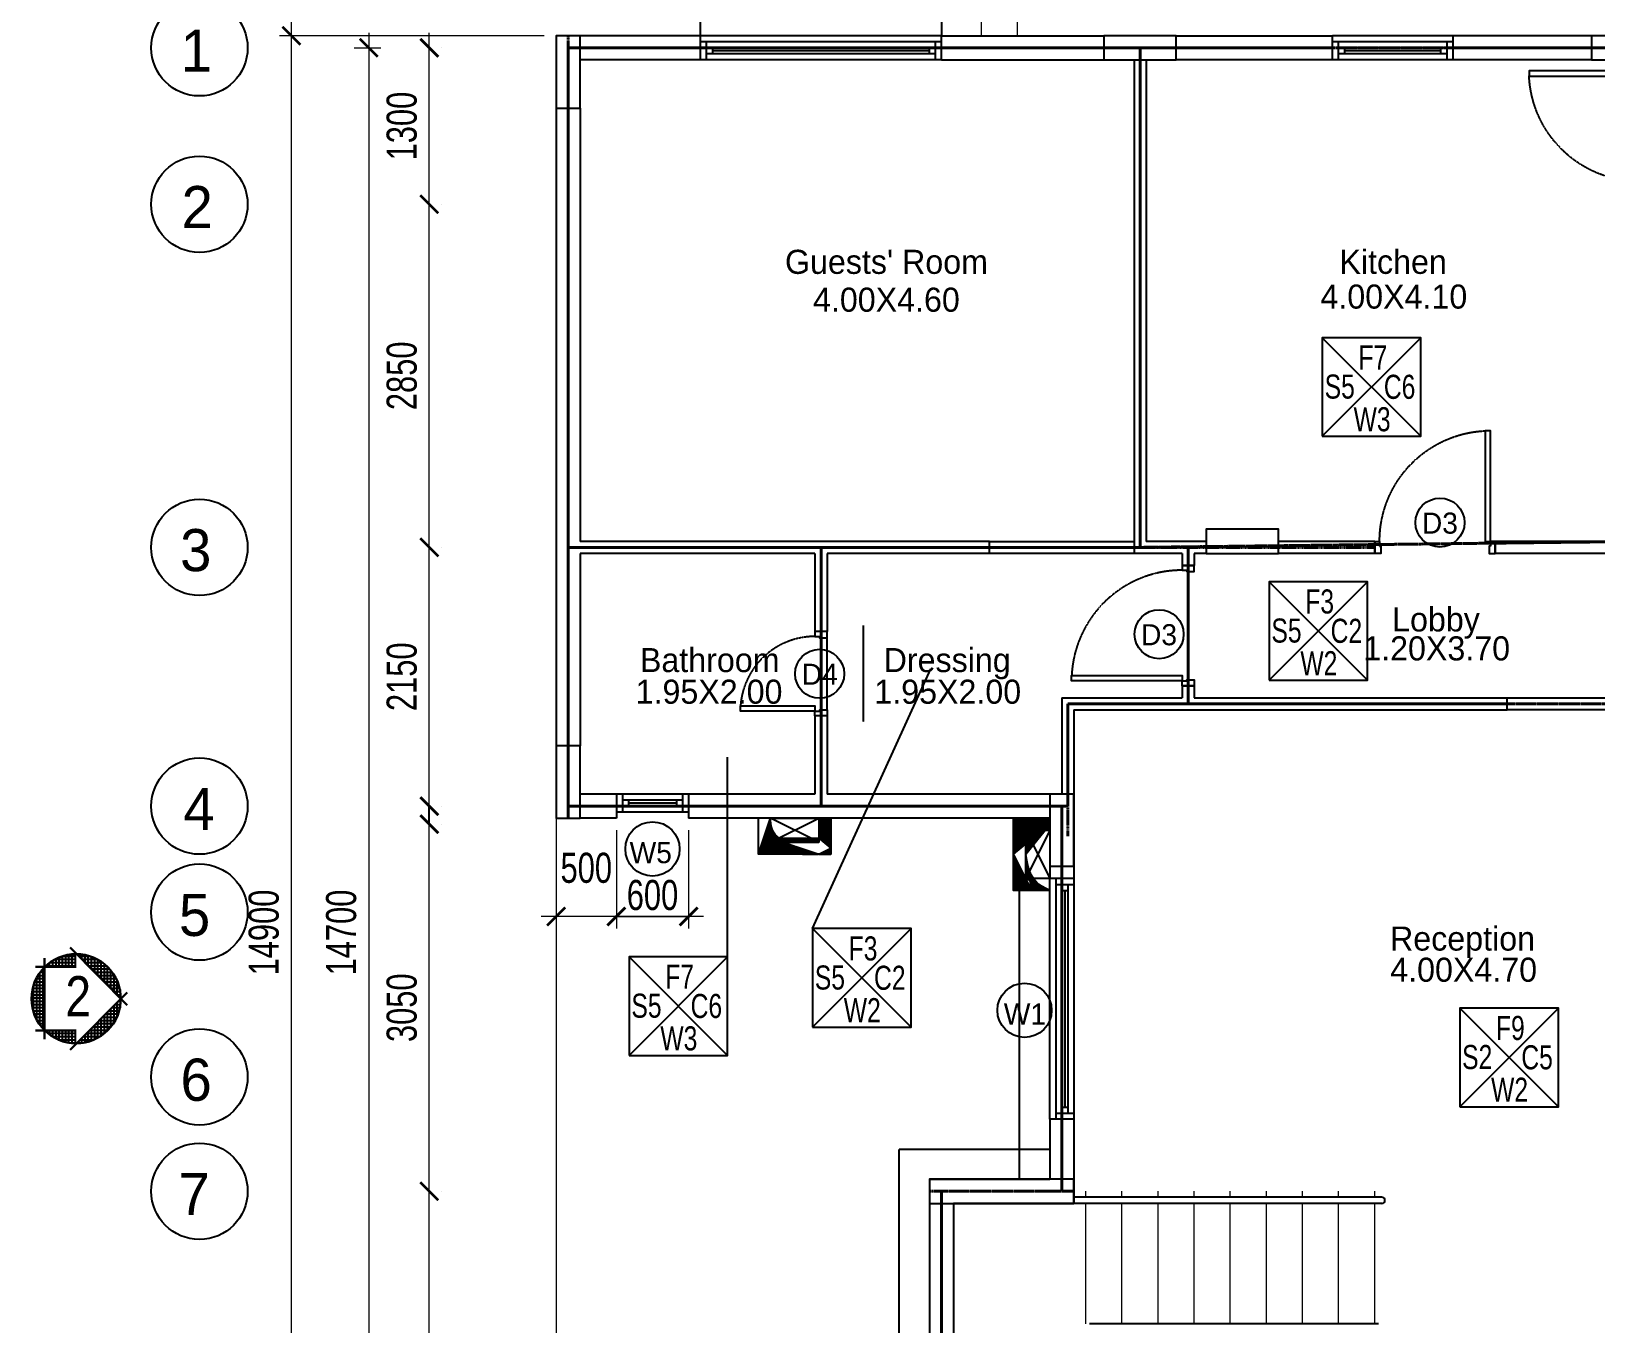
# Model space of a CAD drawing. Header units: metres. Extents: x 228262846 to 228432719, y 398618546 to 398687517.
# Drawn here: x 228262846 to 228275841, y 398628112 to 398638849 of the extents above; entities that cross this region are included whole.
import ezdxf
from ezdxf.enums import TextEntityAlignment as Align

# ---------------------------------------------------------------- set-up
doc = ezdxf.new("R2010")
doc.units = ezdxf.units.M
doc.header["$LTSCALE"] = 10
doc.header["$MEASUREMENT"] = 0
doc.header["$PDMODE"] = 34
for name, pattern in [('CENTER', [2, 1.25, -0.25, 0.25, -0.25]), ('CENTER2', [1.125, 0.75, -0.125, 0.125, -0.125]), ('HIDDEN2', [0.1875, 0.125, -0.0625])]:
    doc.linetypes.add(name, pattern=pattern)
for name, color, linetype in [('- CL', 1, 'CENTER'), ('02.01.01 MD-SOL-SDP', 32, 'Continuous'), ('AX', 1, 'CENTER'), ('DIAMENSION', 240, 'Continuous'), ('TAGS', 11, 'Continuous'), ('tails', 11, 'Continuous'), ('TEX', 55, 'Continuous'), ('XXS-COLUMN LAYOUT AT FOUNDATION$0$S-COL', 6, 'Continuous')]:
    doc.layers.add(name, color=color, linetype=linetype)
for name, color, linetype, lineweight in [('A-DIM-15', 63, 'Continuous', 15), ('A-Door', 183, 'Continuous', 25), ('A-Elev', 8, 'Continuous', 25), ('A-ELEV-03', 30, 'Continuous', 30), ('A-Handrail', 4, 'Continuous', 25), ('A-Hid', 252, 'HIDDEN2', 25), ('A-RMN-FIN-15', 181, 'Continuous', 15), ('A-Stairs dash', 153, 'HIDDEN2', 20), ('A-Text', 182, 'Continuous', 20), ('A-TXT-E', 3, 'Continuous', 30), ('A-Wall', 7, 'Continuous', 25)]:
    doc.layers.add(name, color=color, linetype=linetype, lineweight=lineweight)
doc.styles.add('ASA1', font='swissc.ttf')
doc.styles.add('EN-SCL', font='swisscl.ttf')
doc.styles.add('EN-SCL-DIM', font='swisscl.ttf')
doc.styles.add('ROMANS', font='romans.shx', dxfattribs={"width": 0.9})
doc.styles.add('WW', font='', dxfattribs={"height": 0.12})
doc.styles.add('ZRomatre', font='', dxfattribs={"height": 1})
doc.styles.get('WW').set_extended_font_data('Andalus')
doc.styles.get('ZRomatre').set_extended_font_data('Narkisim')
doc.dimstyles.new('JYT', dxfattribs={"dimscale": 0, "dimtxt": 0.18, "dimasz": 0.13, "dimexe": 0.2, "dimexo": 0.05, "dimgap": 0.09, "dimtad": 1, "dimzin": 0, "dimdsep": 46, "dimtxsty": 'ROMANS', "dimblk": 'OBLIQUE', "dimcen": 0.09, "dimse1": 1, "dimse2": 1, "dimclrd": 1, "dimclre": 9, "dimclrt": 3, "dimadec": 0, "dimazin": 0, "dimtfac": 0.72, "dimtix": 1, "dimtofl": 0, "dimtmove": 2, "dimatfit": 3, "dimldrblk": 'OBLIQUE', "dimfxl": 0.2, "dimtolj": 1, "dimtzin": 0, "dimarcsym": 0})
doc.dimstyles.new('ZFP-100$0', dxfattribs={"dimscale": 100, "dimtxt": 2.5, "dimasz": 1.5, "dimexe": 1, "dimexo": 1, "dimgap": 1, "dimtad": 1, "dimdec": 0, "dimzin": 0, "dimdsep": 46, "dimtxsty": 'EN-SCL-DIM', "dimblk": 'ARCHTICK', "dimcen": 2, "dimdle": 1.25, "dimclrd": 256, "dimclre": 256, "dimclrt": 2, "dimadec": 3, "dimazin": 2, "dimtfac": 1, "dimtdec": 0, "dimtix": 1, "dimtmove": 2, "dimatfit": 0, "dimldrblk": 'ARCHTICK', "dimfxl": 1, "dimtolj": 1, "dimtzin": 0, "dimlwd": -1, "dimlwe": -1, "dimarcsym": 0})

# ---------------------------------------------------------------- blocks, each defined once
blk = doc.blocks.new('*U31')
for points in [[(40, 100), (40, 1018), (84, 1018), (84, 100)], [(40, 60), (50, 60), (50, 0), (0, 0), (0, 100), (40, 100)], [(960, 61), (950, 61), (950, 0), (1000, 0), (1000, 100), (960, 100)]]:
    blk.add_lwpolyline(points, close=True)
at = {"linetype": 'HIDDEN2'}
blk.add_arc((41, 100), 919, 359.9741, 87.3184, dxfattribs=at)
blk = doc.blocks.new('*U24')
for points in [[(40, 200), (40, 1118), (84, 1118), (84, 200)], [(40, 160), (50, 160), (50, 0), (0, 0), (0, 200), (40, 200)], [(960, 161), (950, 161), (950, 0), (1000, 0), (1000, 200), (960, 200)]]:
    blk.add_lwpolyline(points, close=True)
at = {"linetype": 'HIDDEN2'}
blk.add_arc((41, 200), 919, 359.9741, 87.3184, dxfattribs=at)
blk = doc.blocks.new('*U30')
for points in [[(-10471, -548), (-10471, 70), (-10427, 70), (-10427, -548)], [(-10471, -588), (-10461, -588), (-10461, -648), (-10511, -648), (-10511, -548), (-10471, -548)], [(-9851, -587), (-9861, -587), (-9861, -648), (-9811, -648), (-9811, -548), (-9851, -548)]]:
    blk.add_lwpolyline(points, close=True)
at = {"linetype": 'HIDDEN2'}
blk.add_arc((-10471, -548), 620, 0, 85.9304, dxfattribs=at)
blk = doc.blocks.new('*X28')
at = {"color": 0}
for p, q in [((-3.14, -8.3378), (-3.14, -8.2643)), ((-3.12, -8.3378), (-3.12, -8.2601)), ((-3.1194, -8.26), (-3.0732, -8.26)), ((-3.1, -8.3378), (-3.1, -8.2574)), ((-3.08, -8.3378), (-3.08, -8.2562)), ((-3.0672, -8.26), (-3.0269, -8.26)), ((-3.06, -8.2672), (-3.06, -8.2565)), ((-3.04, -8.2874), (-3.04, -8.2581)), ((-3.02, -8.3075), (-3.02, -8.2613)), ((-3.2903, -8.36), (-3.2704, -8.36)), ((-3.28, -8.535), (-3.28, -8.3479)), ((-3.2725, -8.34), (-3.2704, -8.34)), ((-3.26, -8.3378), (-3.26, -8.328)), ((-3.2508, -8.32), (-3.0732, -8.32)), ((-3.24, -8.3378), (-3.24, -8.3115)), ((-3.2233, -8.3), (-3.0732, -8.3)), ((-3.22, -8.3378), (-3.22, -8.2979)), ((-3.2, -8.3378), (-3.2, -8.2866)), ((-3.186, -8.28), (-3.0732, -8.28)), ((-3.18, -8.3378), (-3.18, -8.2774)), ((-3.16, -8.3378), (-3.16, -8.27)), ((-3.0473, -8.28), (-2.9603, -8.28)), ((-3.0275, -8.3), (-2.923, -8.3)), ((-3.0076, -8.32), (-2.8956, -8.32)), ((-3, -8.3277), (-3, -8.2659)), ((-2.9878, -8.34), (-2.8738, -8.34)), ((-2.98, -8.3479), (-2.98, -8.2722)), ((-2.968, -8.36), (-2.856, -8.36)), ((-2.96, -8.368), (-2.96, -8.2801)), ((-2.94, -8.3882), (-2.94, -8.29)), ((-2.92, -8.4083), (-2.92, -8.302)), ((-2.9, -8.4285), (-2.9, -8.3164)), ((-2.88, -8.4486), (-2.88, -8.3339)), ((-2.86, -8.4688), (-2.86, -8.3552)), ((-3.34, -8.535), (-3.34, -8.4539)), ((-3.3354, -8.44), (-3.2704, -8.44)), ((-3.3272, -8.42), (-3.2704, -8.42)), ((-3.32, -8.535), (-3.32, -8.4052)), ((-3.3172, -8.4), (-3.2704, -8.4)), ((-3.305, -8.38), (-3.2704, -8.38)), ((-3.3, -8.535), (-3.3, -8.3728)), ((-2.9481, -8.38), (-2.8413, -8.38)), ((-2.9283, -8.4), (-2.8291, -8.4)), ((-2.9084, -8.42), (-2.8191, -8.42)), ((-2.8886, -8.44), (-2.811, -8.44)), ((-2.84, -8.489), (-2.84, -8.382)), ((-2.82, -8.5091), (-2.82, -8.418)), ((-3.352, -8.54), (-3.2704, -8.54)), ((-3.3517, -8.52), (-3.2704, -8.52)), ((-3.3499, -8.5), (-3.2704, -8.5)), ((-3.3466, -8.48), (-3.2704, -8.48)), ((-3.3418, -8.46), (-3.2704, -8.46)), ((-3.34, -8.6162), (-3.34, -8.535)), ((-3.32, -8.6649), (-3.32, -8.535)), ((-3.3, -8.6973), (-3.3, -8.535)), ((-3.28, -8.7222), (-3.28, -8.535)), ((-2.8687, -8.46), (-2.8046, -8.46)), ((-2.8489, -8.48), (-2.7998, -8.48)), ((-2.829, -8.5), (-2.7965, -8.5)), ((-2.8092, -8.52), (-2.7947, -8.52)), ((-2.8, -8.5293), (-2.8, -8.4788)), ((-2.8, -8.5913), (-2.8, -8.5408)), ((-2.7992, -8.54), (-2.7943, -8.54)), ((-3.351, -8.56), (-3.2704, -8.56)), ((-3.3484, -8.58), (-3.2704, -8.58)), ((-3.3444, -8.6), (-3.2704, -8.6)), ((-3.3388, -8.62), (-3.2704, -8.62)), ((-3.3316, -8.64), (-3.2704, -8.64)), ((-2.9, -8.7537), (-2.9, -8.6416)), ((-2.8984, -8.64), (-2.8148, -8.64)), ((-2.88, -8.7362), (-2.88, -8.6214)), ((-2.8786, -8.62), (-2.8075, -8.62)), ((-2.86, -8.7149), (-2.86, -8.6013)), ((-2.8587, -8.6), (-2.8019, -8.6)), ((-2.84, -8.6881), (-2.84, -8.5811)), ((-2.8389, -8.58), (-2.7979, -8.58)), ((-2.82, -8.652), (-2.82, -8.561)), ((-2.819, -8.56), (-2.7954, -8.56)), ((-3.3225, -8.66), (-3.2704, -8.66)), ((-3.3114, -8.68), (-3.2704, -8.68)), ((-3.2981, -8.7), (-3.2704, -8.7)), ((-3.2819, -8.72), (-3.2704, -8.72)), ((-3.2623, -8.74), (-3.0732, -8.74)), ((-3.26, -8.7421), (-3.26, -8.7323)), ((-3.24, -8.7585), (-3.24, -8.7323)), ((-3.22, -8.7722), (-3.22, -8.7323)), ((-3.2, -8.7834), (-3.2, -8.7323)), ((-3.18, -8.7927), (-3.18, -8.7323)), ((-3.16, -8.8001), (-3.16, -8.7323)), ((-3.14, -8.8058), (-3.14, -8.7323)), ((-3.12, -8.81), (-3.12, -8.7323)), ((-3.1, -8.8126), (-3.1, -8.7323)), ((-3.08, -8.8139), (-3.08, -8.7323)), ((-3, -8.8042), (-3, -8.7424)), ((-2.9976, -8.74), (-2.884, -8.74)), ((-2.98, -8.7979), (-2.98, -8.7222)), ((-2.9778, -8.72), (-2.8644, -8.72)), ((-2.96, -8.7899), (-2.96, -8.7021)), ((-2.9579, -8.7), (-2.8483, -8.7)), ((-2.94, -8.7801), (-2.94, -8.6819)), ((-2.9381, -8.68), (-2.8349, -8.68)), ((-2.92, -8.7681), (-2.92, -8.6618)), ((-2.9183, -8.66), (-2.8238, -8.66)), ((-3.238, -8.76), (-3.0732, -8.76)), ((-3.2065, -8.78), (-3.0732, -8.78)), ((-3.1603, -8.8), (-3.0732, -8.8)), ((-3.06, -8.8136), (-3.06, -8.8029)), ((-3.0572, -8.8), (-2.9861, -8.8)), ((-3.04, -8.812), (-3.04, -8.7827)), ((-3.0373, -8.78), (-2.9398, -8.78)), ((-3.02, -8.8088), (-3.02, -8.7625)), ((-3.0175, -8.76), (-2.9083, -8.76))]:
    blk.add_line(p, q, dxfattribs=at)
blk = doc.blocks.new('_ArchTick')
at = {"color": 0, "linetype": 'ByBlock', "const_width": 0.15}
blk.add_lwpolyline([(-0.5, -0.5), (0.5, 0.5)], dxfattribs=at)
blk = doc.blocks.new('*D242')
at = {"layer": 'A-DIM-15', "transparency": 16777216}
for p, q in [((228265007, 398623787), (228265007, 398638937)), ((228267106, 398638812), (228264907, 398638812)), ((228273806, 398623912), (228264907, 398623912))]:
    blk.add_line(p, q, dxfattribs=at)
at = {"layer": 'Defpoints', "color": 0, "lineweight": 40, "transparency": 16777216}
for p in [(228265007, 398638812), (228267206, 398638812), (228273906, 398623912)]:
    blk.add_point(p, dxfattribs=at)
at = {"layer": 'A-DIM-15', "transparency": 16777216, "xscale": 150, "yscale": 150, "zscale": 150}
for p, rotation in [((228265007, 398638812), 90), ((228265007, 398623912), 270)]:
    blk.add_blockref('_ArchTick', p, dxfattribs=dict(at, rotation=rotation))
at = {"layer": 'A-DIM-15', "color": 2, "transparency": 16777216, "insert": (228264778, 398631362), "char_height": 250, "attachment_point": 5, "rotation": 90, "style": 'EN-SCL-DIM'}
blk.add_mtext('\\A1;14900', dxfattribs=at)
blk = doc.blocks.new('*D243')
at = {"layer": 'A-DIM-15', "transparency": 16777216}
for p, q in [((228265649, 398638837), (228265649, 398623887)), ((228265528, 398638712), (228265749, 398638712)), ((228265528, 398624012), (228265749, 398624012))]:
    blk.add_line(p, q, dxfattribs=at)
at = {"layer": 'Defpoints', "color": 0, "lineweight": 40, "transparency": 16777216}
for p in [(228265428, 398638712), (228265428, 398624012), (228265649, 398624012)]:
    blk.add_point(p, dxfattribs=at)
at = {"layer": 'A-DIM-15', "transparency": 16777216, "xscale": 150, "yscale": 150, "zscale": 150}
for p, rotation in [((228265649, 398638712), 90), ((228265649, 398624012), 270)]:
    blk.add_blockref('_ArchTick', p, dxfattribs=dict(at, rotation=rotation))
at = {"layer": 'A-DIM-15', "color": 2, "transparency": 16777216, "insert": (228265421, 398631362), "char_height": 250, "attachment_point": 5, "rotation": 90, "style": 'EN-SCL-DIM'}
blk.add_mtext('\\A1;14700', dxfattribs=at)
blk = doc.blocks.new('*D245')
at = {"layer": 'A-DIM-15', "transparency": 16777216}
for p, q in [((228266152, 398626087), (228266152, 398629337)), ((228266252, 398629212), (228266252, 398629212)), ((228266252, 398626212), (228266252, 398626212))]:
    blk.add_line(p, q, dxfattribs=at)
at = {"layer": 'Defpoints', "color": 0, "lineweight": 40, "transparency": 16777216}
for p in [(228266152, 398629212), (228266152, 398629212), (228266152, 398626212)]:
    blk.add_point(p, dxfattribs=at)
at = {"layer": 'A-DIM-15', "transparency": 16777216, "xscale": 150, "yscale": 150, "zscale": 150}
for p, rotation in [((228266152, 398629212), 90), ((228266152, 398626212), 270)]:
    blk.add_blockref('_ArchTick', p, dxfattribs=dict(at, rotation=rotation))
at = {"layer": 'A-DIM-15', "color": 2, "transparency": 16777216, "insert": (228265924, 398627712), "char_height": 250, "attachment_point": 5, "rotation": 90, "style": 'EN-SCL-DIM'}
blk.add_mtext('\\A1;3000', dxfattribs=at)
blk = doc.blocks.new('*D246')
at = {"layer": 'A-DIM-15', "transparency": 16777216}
for p, q in [((228266152, 398629087), (228266152, 398632387)), ((228266252, 398632262), (228266252, 398632262)), ((228266252, 398629212), (228266252, 398629212))]:
    blk.add_line(p, q, dxfattribs=at)
at = {"layer": 'Defpoints', "color": 0, "lineweight": 40, "transparency": 16777216}
for p in [(228266152, 398632262), (228266152, 398632262), (228266152, 398629212)]:
    blk.add_point(p, dxfattribs=at)
at = {"layer": 'A-DIM-15', "transparency": 16777216, "xscale": 150, "yscale": 150, "zscale": 150}
for p, rotation in [((228266152, 398632262), 90), ((228266152, 398629212), 270)]:
    blk.add_blockref('_ArchTick', p, dxfattribs=dict(at, rotation=rotation))
at = {"layer": 'A-DIM-15', "color": 2, "transparency": 16777216, "insert": (228265924, 398630737), "char_height": 250, "attachment_point": 5, "rotation": 90, "style": 'EN-SCL-DIM'}
blk.add_mtext('\\A1;3050', dxfattribs=at)
blk = doc.blocks.new('_Oblique')
at = {"color": 0, "linetype": 'ByBlock', "lineweight": -2}
blk.add_line((-0.5, -0.5), (0.5, 0.5), dxfattribs=at)
blk = doc.blocks.new('*D247')
at = {"layer": 'Defpoints', "color": 0, "lineweight": 40, "transparency": 16777216}
for p in [(228266152, 398632412), (228266152, 398632412), (228266152, 398632262)]:
    blk.add_point(p, dxfattribs=at)
at = {"layer": 'DIAMENSION', "color": 1, "lineweight": -2, "transparency": 16777216}
blk.add_line((228266152, 398632262), (228266152, 398632412), dxfattribs=at)
at = {"layer": 'DIAMENSION', "color": 1, "lineweight": -2, "transparency": 16777216, "xscale": 0.13, "yscale": 0.13, "zscale": 0.13}
for p, rotation in [((228266152, 398632412), 90), ((228266152, 398632262), 270)]:
    blk.add_blockref('_Oblique', p, dxfattribs=dict(at, rotation=rotation))
at = {"layer": 'DIAMENSION', "color": 3, "transparency": 16777216, "insert": (228266152, 398632337), "char_height": 0.18, "attachment_point": 5, "rotation": 90, "style": 'ROMANS'}
blk.add_mtext('\\A1;150.00', dxfattribs=at)
blk = doc.blocks.new('*D248')
at = {"layer": 'A-DIM-15', "transparency": 16777216}
for p, q in [((228266152, 398632287), (228266152, 398634687)), ((228266252, 398634562), (228266252, 398634562)), ((228266252, 398632412), (228266252, 398632412))]:
    blk.add_line(p, q, dxfattribs=at)
at = {"layer": 'Defpoints', "color": 0, "lineweight": 40, "transparency": 16777216}
for p in [(228266152, 398634562), (228266152, 398634562), (228266152, 398632412)]:
    blk.add_point(p, dxfattribs=at)
at = {"layer": 'A-DIM-15', "transparency": 16777216, "xscale": 150, "yscale": 150, "zscale": 150}
for p, rotation in [((228266152, 398634562), 90), ((228266152, 398632412), 270)]:
    blk.add_blockref('_ArchTick', p, dxfattribs=dict(at, rotation=rotation))
at = {"layer": 'A-DIM-15', "color": 2, "transparency": 16777216, "insert": (228265924, 398633487), "char_height": 250, "attachment_point": 5, "rotation": 90, "style": 'EN-SCL-DIM'}
blk.add_mtext('\\A1;2150', dxfattribs=at)
blk = doc.blocks.new('*D249')
at = {"layer": 'A-DIM-15', "transparency": 16777216}
for p, q in [((228266152, 398634437), (228266152, 398637537)), ((228266252, 398637412), (228266252, 398637412)), ((228266252, 398634562), (228266252, 398634562))]:
    blk.add_line(p, q, dxfattribs=at)
at = {"layer": 'Defpoints', "color": 0, "lineweight": 40, "transparency": 16777216}
for p in [(228266152, 398637412), (228266152, 398637412), (228266152, 398634562)]:
    blk.add_point(p, dxfattribs=at)
at = {"layer": 'A-DIM-15', "transparency": 16777216, "xscale": 150, "yscale": 150, "zscale": 150}
for p, rotation in [((228266152, 398637412), 90), ((228266152, 398634562), 270)]:
    blk.add_blockref('_ArchTick', p, dxfattribs=dict(at, rotation=rotation))
at = {"layer": 'A-DIM-15', "color": 2, "transparency": 16777216, "insert": (228265924, 398635987), "char_height": 250, "attachment_point": 5, "rotation": 90, "style": 'EN-SCL-DIM'}
blk.add_mtext('\\A1;2850', dxfattribs=at)
blk = doc.blocks.new('*D250')
at = {"layer": 'A-DIM-15', "transparency": 16777216}
for p, q in [((228266152, 398637287), (228266152, 398638837)), ((228266252, 398638712), (228266252, 398638712)), ((228266252, 398637412), (228266252, 398637412))]:
    blk.add_line(p, q, dxfattribs=at)
at = {"layer": 'Defpoints', "color": 0, "lineweight": 40, "transparency": 16777216}
for p in [(228266152, 398638712), (228266152, 398638712), (228266152, 398637412)]:
    blk.add_point(p, dxfattribs=at)
at = {"layer": 'A-DIM-15', "transparency": 16777216, "xscale": 150, "yscale": 150, "zscale": 150}
for p, rotation in [((228266152, 398638712), 90), ((228266152, 398637412), 270)]:
    blk.add_blockref('_ArchTick', p, dxfattribs=dict(at, rotation=rotation))
at = {"layer": 'A-DIM-15', "color": 2, "transparency": 16777216, "insert": (228265924, 398638062), "char_height": 250, "attachment_point": 5, "rotation": 90, "style": 'EN-SCL-DIM'}
blk.add_mtext('\\A1;1300', dxfattribs=at)
blk = doc.blocks.new('*D251')
at = {"layer": 'A-DIM-15', "transparency": 16777216}
for p, q in [((228267206, 398632397), (228267206, 398621607)), ((228280506, 398623997), (228280506, 398621607)), ((228280631, 398621707), (228267081, 398621707))]:
    blk.add_line(p, q, dxfattribs=at)
at = {"layer": 'Defpoints', "color": 0, "lineweight": 40, "transparency": 16777216}
for p in [(228267206, 398632497), (228280506, 398624097), (228267206, 398621707)]:
    blk.add_point(p, dxfattribs=at)
at = {"layer": 'A-DIM-15', "transparency": 16777216, "xscale": 150, "yscale": 150, "zscale": 150, "rotation": 180}
blk.add_blockref('_ArchTick', (228267206, 398621707), dxfattribs=at)
at = {"layer": 'A-DIM-15', "transparency": 16777216, "xscale": 150, "yscale": 150, "zscale": 150}
blk.add_blockref('_ArchTick', (228280506, 398621707), dxfattribs=at)
at = {"layer": 'A-DIM-15', "color": 2, "transparency": 16777216, "insert": (228273856, 398621935), "char_height": 250, "attachment_point": 5, "style": 'EN-SCL-DIM'}
blk.add_mtext('\\A1;13300', dxfattribs=at)
blk = doc.blocks.new('*D260')
at = {"layer": 'A-DIM-15', "transparency": 16777216}
for p, q in [((228267706, 398632212), (228267706, 398631395)), ((228268306, 398632212), (228268306, 398631395)), ((228268431, 398631495), (228267581, 398631495))]:
    blk.add_line(p, q, dxfattribs=at)
at = {"layer": 'Defpoints', "color": 0, "lineweight": 40, "transparency": 16777216}
for p in [(228267706, 398632312), (228268306, 398632312), (228267706, 398631495)]:
    blk.add_point(p, dxfattribs=at)
at = {"layer": 'A-DIM-15', "transparency": 16777216, "xscale": 150, "yscale": 150, "zscale": 150, "rotation": 180}
blk.add_blockref('_ArchTick', (228267706, 398631495), dxfattribs=at)
at = {"layer": 'A-DIM-15', "transparency": 16777216, "xscale": 150, "yscale": 150, "zscale": 150}
blk.add_blockref('_ArchTick', (228268306, 398631495), dxfattribs=at)
at = {"layer": 'A-DIM-15', "color": 2, "transparency": 16777216, "insert": (228268006, 398631672), "char_height": 250, "attachment_point": 5, "style": 'EN-SCL-DIM'}
blk.add_mtext('\\A1;600', dxfattribs=at)
blk = doc.blocks.new('*D261')
at = {"layer": 'A-DIM-15', "transparency": 16777216}
for p, q in [((228267206, 398632212), (228267206, 398631395)), ((228267706, 398632212), (228267706, 398631395)), ((228267831, 398631495), (228267081, 398631495))]:
    blk.add_line(p, q, dxfattribs=at)
at = {"layer": 'Defpoints', "color": 0, "lineweight": 40, "transparency": 16777216}
for p in [(228267206, 398632312), (228267706, 398632312), (228267206, 398631495)]:
    blk.add_point(p, dxfattribs=at)
at = {"layer": 'A-DIM-15', "transparency": 16777216, "xscale": 150, "yscale": 150, "zscale": 150, "rotation": 180}
blk.add_blockref('_ArchTick', (228267206, 398631495), dxfattribs=at)
at = {"layer": 'A-DIM-15', "transparency": 16777216, "xscale": 150, "yscale": 150, "zscale": 150}
blk.add_blockref('_ArchTick', (228267706, 398631495), dxfattribs=at)
at = {"layer": 'A-DIM-15', "color": 2, "transparency": 16777216, "insert": (228267456, 398631898), "char_height": 250, "attachment_point": 5, "style": 'EN-SCL-DIM'}
blk.add_mtext('\\A1;500', dxfattribs=at)
blk = doc.blocks.new('A$C3E302781')
at = {"layer": 'TAGS'}
for p, q in [((228360159, 398650729), (228361183, 398649705)), ((228361183, 398650729), (228360159, 398649705))]:
    blk.add_line(p, q, dxfattribs=at)
blk.add_lwpolyline([(228360159, 398649705), (228361183, 398649705), (228361183, 398650729), (228360159, 398650729)], close=True, dxfattribs=at)
blk = doc.blocks.new('*U265')
at = {"layer": '- CL', "color": 0, "linetype": 'CENTER2', "lineweight": 40, "transparency": 16777216}
blk.add_line((500, 0), (-600, 0), dxfattribs=at)
blk = doc.blocks.new('*U266')
at = {"layer": '- CL', "color": 0, "linetype": 'CENTER2', "lineweight": 40, "transparency": 16777216}
blk.add_line((-675, 0), (675, 0), dxfattribs=at)
blk = doc.blocks.new('*U267')
at = {"layer": '- CL', "color": 0, "linetype": 'CENTER2', "lineweight": 40, "transparency": 16777216}
blk.add_line((1000.12, 0), (-1000.12, 0), dxfattribs=at)
blk = doc.blocks.new('*U268')
at = {"layer": '- CL', "color": 0, "linetype": 'CENTER2', "lineweight": 40, "transparency": 16777216}
blk.add_line((0, 2225), (0, -2225), dxfattribs=at)
blk = doc.blocks.new('*U269')
at = {"layer": '- CL', "color": 0, "linetype": 'CENTER2', "lineweight": 40, "transparency": 16777216}
blk.add_line((0, 1725), (0, -1725), dxfattribs=at)
blk = doc.blocks.new('*U270')
at = {"layer": '- CL', "color": 0, "linetype": 'CENTER2', "lineweight": 40, "transparency": 16777216}
blk.add_line((1338, 0), (-1437, 0), dxfattribs=at)
blk = doc.blocks.new('*U271')
at = {"layer": '- CL', "color": 0, "linetype": 'CENTER2', "lineweight": 40, "transparency": 16777216}
blk.add_line((1187.62, 0), (-1187.62, 0), dxfattribs=at)
blk = doc.blocks.new('*U272')
at = {"layer": '- CL', "color": 0, "linetype": 'CENTER2', "lineweight": 40, "transparency": 16777216}
blk.add_line((0, 375), (0, -1025), dxfattribs=at)
blk = doc.blocks.new('*U273')
at = {"layer": '- CL', "color": 0, "linetype": 'CENTER2', "lineweight": 40, "transparency": 16777216}
blk.add_line((0, 325), (0, -325), dxfattribs=at)
blk = doc.blocks.new('*U274')
at = {"layer": '- CL', "color": 0, "linetype": 'CENTER2', "lineweight": 40, "transparency": 16777216}
blk.add_line((750, 0), (-250, 0), dxfattribs=at)
blk = doc.blocks.new('*U275')
at = {"layer": '- CL', "color": 0, "linetype": 'CENTER2', "lineweight": 40, "transparency": 16777216}
blk.add_line((1012.62, 0), (-1012.62, 0), dxfattribs=at)
blk = doc.blocks.new('*U276')
at = {"layer": '- CL', "color": 0, "linetype": 'CENTER2', "lineweight": 40, "transparency": 16777216}
blk.add_line((1237.62, 0), (-1237.62, 0), dxfattribs=at)
blk = doc.blocks.new('*U277')
at = {"layer": '- CL', "color": 0, "linetype": 'CENTER2', "lineweight": 40, "transparency": 16777216}
blk.add_line((0, 550.12), (0, -550.12), dxfattribs=at)
blk = doc.blocks.new('*U278')
at = {"layer": '- CL', "color": 0, "linetype": 'CENTER2', "lineweight": 40, "transparency": 16777216}
blk.add_line((-1150, 0), (1150, 0), dxfattribs=at)
blk = doc.blocks.new('*U279')
at = {"layer": '- CL', "color": 0, "linetype": 'CENTER2', "lineweight": 40, "transparency": 16777216}
blk.add_line((-1550, 0), (1550, 0), dxfattribs=at)
blk = doc.blocks.new('*U280')
at = {"layer": '- CL', "color": 0, "linetype": 'CENTER2', "lineweight": 40, "transparency": 16777216}
blk.add_line((0, 2025), (0, -2025), dxfattribs=at)
blk = doc.blocks.new('*U281')
at = {"layer": '- CL', "color": 0, "linetype": 'CENTER2', "lineweight": 40, "transparency": 16777216}
blk.add_line((925, 0), (-225, 0), dxfattribs=at)
blk = doc.blocks.new('*U282')
at = {"layer": '- CL', "color": 0, "linetype": 'CENTER2', "lineweight": 40, "transparency": 16777216}
blk.add_line((400, 0), (-400, 0), dxfattribs=at)
blk = doc.blocks.new('*U284')
at = {"layer": '- CL', "color": 0, "linetype": 'CENTER2', "lineweight": 40, "transparency": 16777216}
blk.add_line((0, 300), (0, -300), dxfattribs=at)
blk = doc.blocks.new('*U285')
at = {"layer": '- CL', "color": 0, "linetype": 'CENTER2', "lineweight": 40, "transparency": 16777216}
blk.add_line((0, 1250), (0, -1250), dxfattribs=at)
blk = doc.blocks.new('*U288')
at = {"layer": '- CL', "color": 0, "linetype": 'CENTER2', "lineweight": 40, "transparency": 16777216}
blk.add_line((650.12, 0), (-650.12, 0), dxfattribs=at)
blk = doc.blocks.new('*U289')
at = {"layer": '- CL', "color": 0, "linetype": 'CENTER2', "lineweight": 40, "transparency": 16777216}
blk.add_line((575, 0), (-575, 0), dxfattribs=at)
blk = doc.blocks.new('*U290')
at = {"layer": '- CL', "color": 0, "linetype": 'CENTER2', "lineweight": 40, "transparency": 16777216}
blk.add_line((500.12, 0), (-500.12, 0), dxfattribs=at)
blk = doc.blocks.new('*U317')
at = {"layer": '- CL', "color": 0, "linetype": 'CENTER2', "lineweight": 40, "transparency": 16777216}
blk.add_line((0, -300.12), (0, 300.12), dxfattribs=at)
blk = doc.blocks.new('*U318')
at = {"layer": '- CL', "color": 0, "linetype": 'CENTER2', "lineweight": 40, "transparency": 16777216}
blk.add_line((150, 0), (-300, 0), dxfattribs=at)
blk = doc.blocks.new('*U320')
at = {"layer": '- CL', "color": 0, "linetype": 'CENTER2', "lineweight": 40, "transparency": 16777216}
blk.add_line((600.12, 0), (-600.12, 0), dxfattribs=at)
blk = doc.blocks.new('*U321')
at = {"layer": '- CL', "color": 0, "linetype": 'CENTER2', "lineweight": 40, "transparency": 16777216}
blk.add_line((0, 1000.12), (0, -1000.12), dxfattribs=at)
blk = doc.blocks.new('*U322')
at = {"layer": '- CL', "color": 0, "linetype": 'CENTER2', "lineweight": 40, "transparency": 16777216}
blk.add_line((0, -300.12), (0, 300.12), dxfattribs=at)
blk = doc.blocks.new('*U323')
at = {"layer": '- CL', "color": 0, "linetype": 'CENTER2', "lineweight": 40, "transparency": 16777216}
blk.add_line((300.12, 0), (-300.12, 0), dxfattribs=at)
blk = doc.blocks.new('*U332')
at = {"layer": '- CL', "color": 0, "linetype": 'CENTER2', "lineweight": 40, "transparency": 16777216}
blk.add_line((0, 100), (0, -50), dxfattribs=at)
blk = doc.blocks.new('*U333')
at = {"layer": '- CL', "color": 0, "linetype": 'CENTER2', "lineweight": 40, "transparency": 16777216}
blk.add_line((0, 1050), (0, -100), dxfattribs=at)

msp = doc.modelspace()

# ---------------------------------------------------------------- hatches: boundary and pattern name
at = {"layer": '02.01.01 MD-SOL-SDP'}
h = msp.add_hatch(dxfattribs=at)
h.set_pattern_fill('ANSI31', color=8, scale=500, angle=90)
h.set_pattern_definition([(135, (398867213102.88, -227937594947.07), (-44.194173824159, -44.194173824159), [])])
h.paths.add_polyline_path([(228269486.699, 398632311.903), (228269486.699, 398632011.903), (228268886.699, 398632011.903), (228268886.699, 398632311.903), (228268986.699, 398632311.903), (228268986.699, 398632111.903), (228269386.699, 398632111.903), (228269386.699, 398632311.903)])
h = msp.add_hatch(dxfattribs=at)
h.set_pattern_fill('ANSI31', color=8, scale=500, angle=180)
h.set_pattern_definition([(225, (228564534438.954, 399037535815.546), (44.194173824159, -44.194173824159), [])])
h.paths.add_polyline_path([(228271305.961, 398631711.904), (228271005.961, 398631711.904), (228271005.961, 398632311.904), (228271305.961, 398632311.904), (228271305.961, 398632211.904), (228271105.961, 398632211.904), (228271105.961, 398631811.904), (228271305.961, 398631811.904)])

# ---------------------------------------------------------------- linework, layer by layer
at = {"layer": '- CL', "color": 1, "lineweight": 40}
for points in [[(228272055.961, 398638711.904), (228272055.961, 398634561.784), (228276255.961, 398634611.903), (228276255.961, 398638711.903), (228267305.961, 398638711.904), (228267305.961, 398632411.903), (228271455.961, 398632411.903), (228271455.961, 398633262.023), (228276255.961, 398633262.023), (228276205.961, 398624011.783), (228280405.961, 398624011.904), (228280405.961, 398637411.903), (228276255.961, 398637411.903)], [(228272055.841, 398634561.904), (228267305.961, 398634561.904)], [(228267305.961, 398634561.904), (228272055.841, 398634561.904)], [(228269405.961, 398632411.903), (228269405.961, 398634562.024)], [(228269405.961, 398634561.904), (228269405.961, 398632411.903)], [(228272455.961, 398634561.904), (228272455.961, 398633262.023)], [(228276217.853, 398626211.904), (228270405.841, 398626211.904), (228270405.961, 398629211.903), (228271405.961, 398629211.903), (228271405.961, 398632411.903)]]:
    msp.add_lwpolyline(points, dxfattribs=at)
at = {"layer": '02.01.01 MD-SOL-SDP', "color": 8}
for p, q in [((228268986.699, 398632111.903), (228269386.699, 398632311.903)), ((228269386.699, 398632111.903), (228268986.699, 398632311.903)), ((228271105.961, 398632211.904), (228271305.961, 398631811.904)), ((228271305.961, 398632211.903), (228271105.961, 398631811.904))]:
    msp.add_line(p, q, dxfattribs=at)
for points in [[(228269486.699, 398632311.904), (228269486.699, 398632011.903), (228268886.699, 398632011.903), (228268886.699, 398632311.904)], [(228271305.961, 398631711.904), (228271005.961, 398631711.904), (228271005.961, 398632311.904), (228271305.961, 398632311.904)]]:
    msp.add_lwpolyline(points, dxfattribs=at)
for points in [[(228269386.699, 398632311.903), (228269386.699, 398632111.903), (228268986.699, 398632111.903), (228268986.699, 398632311.903)], [(228271305.961, 398631811.904), (228271105.961, 398631811.904), (228271105.961, 398632211.904), (228271305.961, 398632211.904)]]:
    msp.add_lwpolyline(points, close=True, dxfattribs=at)
at = {"layer": 'A-DIM-15'}
msp.add_line((228267705.961, 398631494.689), (228268297.907, 398631494.689), dxfattribs=at)
at = {"layer": 'A-Door'}
for p, q in [((228270405.961, 398638761.903), (228268405.961, 398638761.903)), ((228268455.961, 398638611.904), (228268455.961, 398638761.903)), ((228270355.961, 398638611.904), (228270355.961, 398638761.903)), ((228274655.961, 398638761.903), (228273655.961, 398638761.903)), ((228273705.961, 398638611.904), (228273705.961, 398638761.903)), ((228274605.961, 398638611.904), (228274605.961, 398638761.903)), ((228270355.961, 398638711.903), (228268455.961, 398638711.903)), ((228270355.961, 398638661.904), (228268455.961, 398638661.904)), ((228268505.961, 398638661.904), (228268505.961, 398638711.903)), ((228270305.961, 398638686.903), (228268505.961, 398638686.903)), ((228270305.961, 398638661.904), (228270305.961, 398638711.903)), ((228274605.961, 398638711.903), (228273705.961, 398638711.903)), ((228274605.961, 398638661.904), (228273705.961, 398638661.904)), ((228273755.961, 398638661.904), (228273755.961, 398638711.903)), ((228274555.961, 398638686.903), (228273755.961, 398638686.903)), ((228274555.961, 398638661.904), (228274555.961, 398638711.903)), ((228270405.961, 398638611.904), (228268405.961, 398638611.904)), ((228274655.961, 398638611.904), (228273655.961, 398638611.904)), ((228268305.961, 398632511.903), (228267705.961, 398632511.903)), ((228267755.961, 398632511.903), (228267755.961, 398632361.904)), ((228268255.961, 398632461.903), (228267755.961, 398632461.903)), ((228268255.961, 398632411.904), (228267755.961, 398632411.904)), ((228267805.961, 398632461.903), (228267805.961, 398632411.904)), ((228268205.961, 398632436.903), (228267805.961, 398632436.903)), ((228268205.961, 398632461.903), (228268205.961, 398632411.904)), ((228268255.961, 398632511.903), (228268255.961, 398632361.904)), ((228268305.961, 398632361.904), (228267705.961, 398632361.904)), ((228271355.961, 398631811.903), (228271355.961, 398629811.903)), ((228271355.961, 398631761.903), (228271505.961, 398631761.903)), ((228271405.961, 398631761.903), (228271405.961, 398629861.904)), ((228271455.961, 398631761.903), (228271455.961, 398629861.904)), ((228271505.961, 398631811.903), (228271505.961, 398629811.903)), ((228271405.961, 398631711.903), (228271455.961, 398631711.903)), ((228271430.961, 398631711.903), (228271430.961, 398629911.904)), ((228271355.961, 398629861.904), (228271505.961, 398629861.904)), ((228271405.961, 398629911.904), (228271455.961, 398629911.904))]:
    msp.add_line(p, q, dxfattribs=at)
at = {"layer": 'A-Elev'}
for p, q in [((228270405.961, 398638811.903), (228268405.961, 398638811.903)), ((228274655.961, 398638811.903), (228273655.961, 398638811.903)), ((228271305.961, 398629811.903), (228271305.961, 398631811.903))]:
    msp.add_line(p, q, dxfattribs=at)
at = {"layer": 'A-ELEV-03', "color": 3}
for p, q in [((228263643.425, 398630759.46), (228263169.195, 398631237.422)), ((228262954.899, 398630474.61), (228262954.899, 398631149.532)), ((228262881.013, 398631075.646), (228263218.474, 398631075.646)), ((228263643.425, 398630864.682), (228263169.195, 398630386.721)), ((228263218.474, 398630548.497), (228262881.013, 398630548.497))]:
    msp.add_line(p, q, dxfattribs=at)
msp.add_circle((228263218.474, 398630812.071), 371.25, dxfattribs=at)
at = {"layer": 'A-Handrail'}
for p, q in [((228274065.453, 398629161.904), (228271505.961, 398629161.904)), ((228274065.453, 398629111.904), (228271505.961, 398629111.904)), ((228274035.961, 398628111.904), (228271635.96, 398628111.904))]:
    msp.add_line(p, q, dxfattribs=at)
msp.add_arc((228274065.453, 398629136.903), 25, 270, 90, dxfattribs=at)
at = {"layer": 'A-Hid'}
for p, q in [((228270805.961, 398634611.904), (228272005.961, 398634611.904)), ((228272005.961, 398634511.903), (228270805.961, 398634511.908)), ((228269755.961, 398633911.904), (228269755.961, 398633111.904)), ((228269455.961, 398633211.903), (228269455.961, 398633811.903)), ((228275105.961, 398633311.903), (228276105.961, 398633311.903)), ((228276105.961, 398633211.903), (228275105.961, 398633211.903)), ((228271055.961, 398629311.903), (228271055.961, 398631711.904))]:
    msp.add_line(p, q, dxfattribs=at)
for points in [[(228268405.961, 398638811.903), (228268405.961, 398639061.903), (228270405.961, 398639061.903), (228270405.961, 398638811.903)], [(228272184.328, 398626111.903), (228272178.555, 398625861.903), (228270055.961, 398625861.903), (228270055.961, 398629561.903), (228271305.961, 398629561.903)]]:
    msp.add_lwpolyline(points, dxfattribs=at)
at = {"layer": 'A-Stairs dash'}
for p, q in [((228270735.961, 398640292.447), (228270735.961, 398638811.903)), ((228271035.961, 398640292.447), (228271035.961, 398638811.903)), ((228271605.961, 398629161.904), (228271605.961, 398629211.903)), ((228271905.961, 398629161.904), (228271905.961, 398629211.903)), ((228272205.961, 398629161.904), (228272205.961, 398629211.903)), ((228272505.961, 398629161.904), (228272505.961, 398629211.903)), ((228272805.961, 398629161.904), (228272805.961, 398629211.903)), ((228273105.961, 398629161.904), (228273105.961, 398629211.903)), ((228273405.961, 398629161.904), (228273405.961, 398629211.903)), ((228273705.961, 398629161.904), (228273705.961, 398629211.903)), ((228274005.961, 398629161.904), (228274005.961, 398629211.903)), ((228271605.961, 398628111.904), (228271605.961, 398629111.904)), ((228271905.961, 398628111.904), (228271905.961, 398629111.904)), ((228272205.961, 398628111.904), (228272205.961, 398629111.904)), ((228272505.961, 398628111.904), (228272505.961, 398629111.904)), ((228272805.961, 398628111.904), (228272805.961, 398629111.904)), ((228273105.961, 398628111.904), (228273105.961, 398629111.904)), ((228273405.961, 398628111.904), (228273405.961, 398629111.904)), ((228273705.961, 398628111.904), (228273705.961, 398629111.904)), ((228274005.961, 398628111.904), (228274005.961, 398629111.904))]:
    msp.add_line(p, q, dxfattribs=at)
at = {"layer": 'A-Wall'}
for p, q in [((228268405.961, 398638811.903), (228267405.961, 398638811.903)), ((228268405.961, 398638611.904), (228268405.961, 398638811.903)), ((228270405.961, 398638811.903), (228271755.961, 398638811.904)), ((228270405.961, 398638611.904), (228270405.961, 398638811.903)), ((228272355.961, 398638811.903), (228273655.961, 398638811.903)), ((228273655.961, 398638611.904), (228273655.961, 398638811.903)), ((228275805.961, 398638811.903), (228274655.961, 398638811.903)), ((228274655.961, 398638611.904), (228274655.961, 398638811.903)), ((228268405.961, 398638611.904), (228267405.961, 398638611.904)), ((228270405.961, 398638611.904), (228271755.961, 398638611.904)), ((228272005.961, 398638611.904), (228272005.961, 398634511.903)), ((228272105.961, 398638611.904), (228272105.961, 398634611.904)), ((228273655.961, 398638611.904), (228272355.961, 398638611.904)), ((228275805.961, 398638611.904), (228274655.961, 398638611.904)), ((228267205.961, 398638211.903), (228267205.961, 398632911.904)), ((228267405.961, 398638211.903), (228267405.961, 398634611.904)), ((228270805.961, 398634611.904), (228267405.961, 398634611.904)), ((228270805.961, 398634511.903), (228270805.961, 398634611.904)), ((228272605.961, 398634611.904), (228272105.961, 398634611.904)), ((228274005.961, 398634611.904), (228273205.961, 398634611.904)), ((228274005.961, 398634611.904), (228274005.961, 398634511.903)), ((228276005.961, 398634611.904), (228275005.961, 398634611.904)), ((228275005.961, 398634611.904), (228275005.961, 398634511.903)), ((228269355.961, 398634511.903), (228267405.961, 398634511.903)), ((228267405.961, 398634511.903), (228267405.961, 398632911.904)), ((228269355.961, 398634511.903), (228269355.961, 398633861.904)), ((228270805.961, 398634511.903), (228269455.961, 398634511.903)), ((228269455.961, 398634511.903), (228269455.961, 398633861.904)), ((228272405.961, 398634511.903), (228272005.961, 398634511.903)), ((228272405.961, 398634511.903), (228272405.961, 398634411.904)), ((228272605.961, 398634511.903), (228272505.961, 398634511.903)), ((228272505.961, 398634511.903), (228272505.961, 398634411.904)), ((228274005.961, 398634511.903), (228273205.961, 398634511.903)), ((228276005.961, 398634511.903), (228275005.961, 398634511.903)), ((228272405.961, 398634411.904), (228272505.961, 398634411.904)), ((228272405.961, 398634411.904), (228272505.961, 398634411.904)), ((228269455.961, 398633861.904), (228269355.961, 398633861.904)), ((228271405.961, 398633311.903), (228272405.961, 398633311.903)), ((228271405.961, 398633311.903), (228271405.961, 398632511.903)), ((228272405.961, 398633411.904), (228272505.961, 398633411.904)), ((228272405.961, 398633411.904), (228272405.961, 398633311.903)), ((228272505.961, 398633411.904), (228272505.961, 398633311.903)), ((228272505.961, 398633311.903), (228275105.961, 398633311.903)), ((228275105.961, 398633211.903), (228275105.961, 398633311.903)), ((228271505.961, 398633211.903), (228275105.961, 398633211.903)), ((228271505.961, 398633211.903), (228271505.961, 398631811.903)), ((228269355.961, 398633161.904), (228269355.961, 398632511.903)), ((228269455.961, 398633161.904), (228269355.961, 398633161.904)), ((228269455.961, 398633161.904), (228269455.961, 398632511.903)), ((228267705.961, 398632511.903), (228267405.961, 398632511.903)), ((228267705.961, 398632511.903), (228267705.961, 398632311.903)), ((228269355.961, 398632511.903), (228268305.961, 398632511.903)), ((228268305.961, 398632511.903), (228268305.961, 398632311.903)), ((228271405.961, 398632511.903), (228269455.961, 398632511.903)), ((228267705.961, 398632311.903), (228267405.961, 398632311.903)), ((228271305.961, 398632311.903), (228268305.961, 398632311.903)), ((228271305.961, 398632311.903), (228271305.961, 398631811.903)), ((228271505.961, 398631811.903), (228271305.961, 398631811.903)), ((228271305.961, 398629811.903), (228271305.961, 398629311.903)), ((228271505.961, 398629811.903), (228271305.961, 398629811.903)), ((228271505.961, 398629811.903), (228271505.961, 398629111.904)), ((228270305.961, 398629311.903), (228270305.961, 398626711.903)), ((228270305.961, 398629311.903), (228271305.961, 398629311.903)), ((228271505.961, 398629111.904), (228270505.961, 398629111.903)), ((228270505.961, 398629111.903), (228270505.961, 398626711.903))]:
    msp.add_line(p, q, dxfattribs=at)
at = {"layer": 'AX', "linetype": 'ByBlock', "ltscale": 0.1}
for centre in [(228264242.865, 398638711.903), (228264242.865, 398637411.904), (228264242.865, 398634561.903), (228264242.865, 398632411.904), (228264242.865, 398631531.266), (228264242.865, 398630161.904), (228264242.865, 398629211.903)]:
    msp.add_circle(centre, 400, dxfattribs=at)
at = {"layer": 'TAGS'}
for p, q in [((228269334.719, 398631394.103), (228270319.346, 398633551.71)), ((228268630.322, 398631160.044), (228268630.322, 398632820.096))]:
    msp.add_line(p, q, dxfattribs=at)
at = {"layer": 'TAGS', "color": 11, "linetype": 'ByBlock', "ltscale": 0.1}
for centre, radius in [((228274547.627, 398634767.447), 203.627), ((228272214.364, 398633840.148), 203.627), ((228269394.656, 398633511.7), 203.627), ((228268006.012, 398632056.132), 225.34), ((228271096.484, 398630715.949), 225.34)]:
    msp.add_circle(centre, radius, dxfattribs=at)
at = {"layer": 'XXS-COLUMN LAYOUT AT FOUNDATION$0$S-COL', "ltscale": 0.5}
for points in [[(228267205.961, 398638211.903), (228267405.961, 398638211.903), (228267405.961, 398638811.903), (228267205.961, 398638811.903)], [(228272355.961, 398638611.903), (228272355.961, 398638811.903), (228271755.961, 398638811.903), (228271755.961, 398638611.903)], [(228276405.961, 398638611.903), (228276405.961, 398638811.903), (228275805.961, 398638811.903), (228275805.961, 398638611.903)], [(228273205.961, 398634511.903), (228273205.961, 398634711.903), (228272605.961, 398634711.903), (228272605.961, 398634511.903)], [(228267405.961, 398632911.903), (228267205.961, 398632911.903), (228267205.961, 398632311.903), (228267405.961, 398632311.903)], [(228271505.961, 398632511.903), (228271305.961, 398632511.903), (228271305.961, 398631911.903), (228271505.961, 398631911.903)], [(228270305.961, 398629111.903), (228271505.961, 398629111.903), (228271505.961, 398629311.903), (228270305.961, 398629311.903)]]:
    msp.add_lwpolyline(points, close=True, dxfattribs=at)

# ---------------------------------------------------------------- block references
at = {"layer": '- CL', "color": 1, "linetype": 'CENTER2', "lineweight": 40}
for name, p in [('*U317', (228267305.961, 398638511.903)), ('*U265', (228267905.961, 398638711.904)), ('*U267', (228269405.961, 398638711.904)), ('*U266', (228271080.961, 398638711.904)), ('*U323', (228272055.961, 398638711.903)), ('*U288', (228273005.961, 398638711.904)), ('*U290', (228274155.961, 398638711.904)), ('*U289', (228275230.961, 398638711.904)), ('*U318', (228276105.961, 398638711.903)), ('*U280', (228272055.961, 398636586.904)), ('*U268', (228267305.961, 398635986.904)), ('*U269', (228267305.961, 398634636.904)), ('*U270', (228268743.461, 398634561.904)), ('*U271', (228269618.461, 398634561.904)), ('*U272', (228269405.961, 398634186.904)), ('*U281', (228272280.961, 398634561.904)), ('*U332', (228272455.961, 398634461.904)), ('*U282', (228273605.961, 398634561.904)), ('*U333', (228272455.961, 398633361.904)), ('*U278', (228272605.961, 398633261.903)), ('*U277', (228271455.961, 398632711.903)), ('*U279', (228273555.961, 398633261.903)), ('*U273', (228269405.961, 398632836.904)), ('*U322', (228267305.961, 398632611.903)), ('*U274', (228267555.961, 398632411.903)), ('*U275', (228269318.461, 398632411.903)), ('*U276', (228270118.461, 398632411.903)), ('*U321', (228271405.961, 398630811.903)), ('*U284', (228271405.961, 398629511.904)), ('*U320', (228270905.961, 398629211.903)), ('*U285', (228270405.961, 398627961.903))]:
    msp.add_blockref(name, p, dxfattribs=at)
at = {"layer": 'A-Door', "yscale": 0.9999871253967285}
for name, p, xscale, rotation in [('*U24', (228276405.961, 398638561.903), -0.9999871253967285, 90), ('*U31', (228272505.961, 398633411.904), 0.9999871253967285, 90.00000000000001), ('*U30', (228268807.656, 398643672.412), 0.9999871253967285, 90.00000000000001)]:
    msp.add_blockref(name, p, dxfattribs=dict(at, xscale=xscale, rotation=rotation))
at = {"layer": 'A-Door', "xscale": -0.9999871253967285, "yscale": 0.9999871253967285}
msp.add_blockref('*U31', (228275005.961, 398634511.903), dxfattribs=at)
at = {"layer": 'A-Wall', "xscale": 0.8, "yscale": 0.8, "zscale": 0.8}
for p in [(45585442.487, 79715720.713), (45585000.347, 79713693.619), (45581207.478, 79710811.027), (45579683.88, 79710576.969), (45586584.508, 79710150.439)]:
    msp.add_blockref('A$C3E302781', p, dxfattribs=at)
at = {"layer": 'tails', "xscale": -1336.499989032745, "yscale": 1336.499989032745, "zscale": 1336.5, "rotation": 180}
msp.add_blockref('*X28', (228267325.774, 398619404.988), dxfattribs=at)

# ---------------------------------------------------------------- texts
at = {"layer": 'A-RMN-FIN-15', "color": 31, "style": 'EN-SCL'}
for s, p in [('F7', (228273870.471, 398636039.409)), ('S5', (228273589.504, 398635797.875)), ('C6', (228274081.262, 398635795.565)), ('W3', (228273829.809, 398635526.418)), ('F3', (228273428.331, 398634012.315)), ('S5', (228273147.364, 398633770.781)), ('C2', (228273639.122, 398633768.471)), ('W2', (228273387.669, 398633499.324)), ('F3', (228269635.462, 398631129.723)), ('F7', (228268111.864, 398630895.665)), ('S5', (228269354.495, 398630888.189)), ('C2', (228269846.254, 398630885.879)), ('S5', (228267830.898, 398630654.131)), ('C6', (228268322.656, 398630651.821)), ('W2', (228269594.8, 398630616.733)), ('W3', (228268071.203, 398630382.674)), ('F9', (228275012.492, 398630469.135)), ('S2', (228274731.526, 398630227.601)), ('C5', (228275223.284, 398630225.291)), ('W2', (228274971.831, 398629956.144))]:
    msp.add_text(s, height=200, dxfattribs=at).set_placement(p)
at = {"layer": 'A-Text', "style": 'ZRomatre'}
for s, p in [("Guests' Room", (228269949.675, 398636834.008)), ('Kitchen', (228274158.462, 398636834.008)), ('4.00X4.60', (228269949.255, 398636519.558)), ('4.00X4.10', (228274164.34, 398636545.32)), ('Lobby', (228274514.518, 398633863.155)), ('1.20X3.70', (228274519.976, 398633622.601)), ('Bathroom', (228268481.45, 398633525.541)), ('Dressing', (228270453.906, 398633525.541)), ('1.95X2.00', (228268475.991, 398633262.7)), ('1.95X2.00', (228270458.665, 398633262.7)), ('Reception', (228274734.886, 398631211.665)), ('4.00X4.70', (228274744.263, 398630952.986))]:
    msp.add_text(s, height=200, dxfattribs=at).set_placement(p, align=Align.CENTER)
at = {"layer": 'A-TXT-E', "style": 'ASA1'}
msp.add_text('2', height=334.125, dxfattribs=at).set_placement((228263129.105, 398630665.67))
at = {"layer": 'TAGS', "style": 'WW'}
for s, p in [('D3', (228274397.397, 398634675.892)), ('D3', (228272064.134, 398633748.593)), ('D4', (228269245.984, 398633420.144)), ('W5', (228267816.054, 398631937.861)), ('W1', (228270924.374, 398630597.677))]:
    msp.add_text(s, height=175, dxfattribs=at).set_placement(p)
at = {"layer": 'TEX', "style": 'WW'}
for s, p in [('1', (228264086.312, 398638513.924)), ('2', (228264093.978, 398637213.924)), ('3', (228264081.761, 398634363.924)), ('4', (228264108.831, 398632213.924)), ('5', (228264072.178, 398631333.287)), ('6', (228264085.114, 398629963.924)), ('7', (228264068.585, 398629013.924))]:
    msp.add_text(s, height=350, dxfattribs=at).set_placement(p)

# ---------------------------------------------------------------- dimensions: what is measured, and where the dimension line sits
at = {"layer": 'A-DIM-15'}
for base, p1, p2, angle, picture, middle in [((228265006.509, 398638811.903), (228273905.961, 398623911.904), (228267205.961, 398638811.903), 90, '*D242', (228264778.478, 398631361.904)), ((228265648.568, 398624011.904), (228265428.072, 398638711.903), (228265428.072, 398624011.904), 90, '*D243', (228265420.537, 398631361.904)), ((228266152.448, 398638711.903), (228266152.448, 398637411.904), (228266152.448, 398638711.903), 90, '*D250', (228265924.254, 398638061.904)), ((228266152.448, 398637411.904), (228266152.448, 398634561.903), (228266152.448, 398637411.904), 90, '*D249', (228265924.418, 398635986.904)), ((228266152.448, 398634561.903), (228266152.448, 398632411.904), (228266152.448, 398634561.903), 90, '*D248', (228265924.418, 398633486.904)), ((228267205.961, 398621706.974), (228280505.961, 398624097.394), (228267205.961, 398632497.394), 180, '*D251', (228273855.961, 398621935.169)), ((228266152.448, 398632261.903), (228266152.448, 398629211.903), (228266152.448, 398632261.903), 90, '*D246', (228265924.254, 398630736.903)), ((228266152.448, 398629211.903), (228266152.448, 398626211.903), (228266152.448, 398629211.903), 90, '*D245', (228265924.254, 398627711.903))]:
    dim = msp.add_linear_dim(base=base, p1=p1, p2=p2, angle=angle, dimstyle='ZFP-100$0', dxfattribs=at)
    dim.commit()
    dim.dimension.update_dxf_attribs({"geometry": picture, "text_midpoint": middle})
for base, p1, p2, picture, middle in [((228267205.961, 398631494.689), (228267705.961, 398632311.903), (228267205.961, 398632311.903), '*D261', (228267455.961, 398631898.359)), ((228267705.961, 398631494.689), (228268305.961, 398632311.903), (228267705.961, 398632311.903), '*D260', (228268006.002, 398631672.399))]:
    dim = msp.add_linear_dim(base=base, p1=p1, p2=p2, angle=180, dimstyle='ZFP-100$0', dxfattribs=at)
    dim.commit()
    dim.dimension.update_dxf_attribs({"geometry": picture, "text_midpoint": middle, "dimtype": 160})
at = {"layer": 'DIAMENSION'}
dim = msp.add_linear_dim(base=(228266152.448, 398632411.904), p1=(228266152.448, 398632261.903), p2=(228266152.448, 398632411.904), angle=90, dimstyle='JYT', override={"dimscale": 1}, dxfattribs=at)
dim.commit()
dim.dimension.update_dxf_attribs({"geometry": '*D247', "text_midpoint": (228266152.268, 398632336.903)})

doc.saveas('drawing.dxf')
